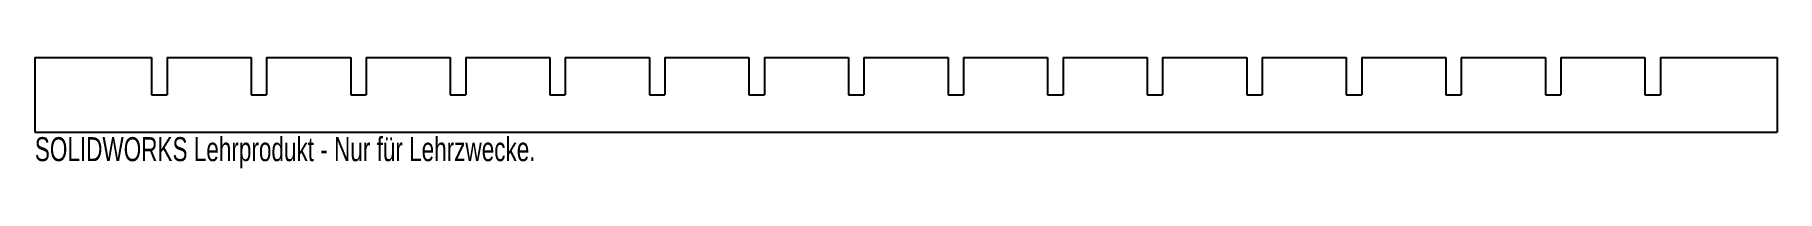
# Model space of a CAD drawing. Header units: millimetres. Extents: x -153 to 197, y -12 to 11.
import ezdxf

# ---------------------------------------------------------------- set-up
doc = ezdxf.new("R2010")
doc.units = ezdxf.units.MM
doc.styles.add('SLDTEXTSTYLE0', font='TXT', dxfattribs={"width": 0.7})

msp = doc.modelspace()

# ---------------------------------------------------------------- linework, layer by layer
at = {"color": 7, "linetype": 'Continuous', "lineweight": 25}
for p, q in [((-152.83, 10.52), (-152.83, -4.48)), ((-152.83, 10.52), (-129.38, 10.52)), ((-129.38, 10.52), (-129.38, 3.02)), ((-126.28, 10.52), (-126.28, 3.02)), ((-126.28, 10.52), (-109.38, 10.52)), ((-109.38, 10.52), (-109.38, 3.02)), ((-106.28, 10.52), (-106.28, 3.02)), ((-106.28, 10.52), (-89.38, 10.52)), ((-89.38, 10.52), (-89.38, 3.02)), ((-86.28, 10.52), (-86.28, 3.02)), ((-86.28, 10.52), (-69.38, 10.52)), ((-69.38, 10.52), (-69.38, 3.02)), ((-66.28, 10.52), (-66.28, 3.02)), ((-66.28, 10.52), (-49.38, 10.52)), ((-49.38, 10.52), (-49.38, 3.02)), ((-46.28, 10.52), (-46.28, 3.02)), ((-46.28, 10.52), (-29.38, 10.52)), ((-29.38, 10.52), (-29.38, 3.02)), ((-26.28, 10.52), (-26.28, 3.02)), ((-26.28, 10.52), (-9.38, 10.52)), ((-9.38, 10.52), (-9.38, 3.02)), ((-6.28, 10.52), (-6.28, 3.02)), ((-6.28, 10.52), (10.62, 10.52)), ((10.62, 10.52), (10.62, 3.02)), ((13.72, 10.52), (13.72, 3.02)), ((13.72, 10.52), (30.62, 10.52)), ((30.62, 10.52), (30.62, 3.02)), ((33.72, 10.52), (33.72, 3.02)), ((33.72, 10.52), (50.62, 10.52)), ((50.62, 10.52), (50.62, 3.02)), ((53.72, 10.52), (53.72, 3.02)), ((53.72, 10.52), (70.62, 10.52)), ((70.62, 10.52), (70.62, 3.02)), ((73.72, 10.52), (73.72, 3.02)), ((73.72, 10.52), (90.62, 10.52)), ((90.62, 10.52), (90.62, 3.02)), ((93.72, 10.52), (93.72, 3.02)), ((93.72, 10.52), (110.62, 10.52)), ((110.62, 10.52), (110.62, 3.02)), ((113.72, 10.52), (113.72, 3.02)), ((113.72, 10.52), (130.62, 10.52)), ((130.62, 10.52), (130.62, 3.02)), ((133.72, 10.52), (133.72, 3.02)), ((133.72, 10.52), (150.62, 10.52)), ((150.62, 10.52), (150.62, 3.02)), ((153.72, 10.52), (153.72, 3.02)), ((153.72, 10.52), (170.62, 10.52)), ((170.62, 10.52), (170.62, 3.02)), ((173.72, 10.52), (173.72, 3.02)), ((173.72, 10.52), (197.17, 10.52)), ((197.17, 10.52), (197.17, -4.48)), ((-129.38, 3.02), (-126.28, 3.02)), ((-109.38, 3.02), (-106.28, 3.02)), ((-89.38, 3.02), (-86.28, 3.02)), ((-69.38, 3.02), (-66.28, 3.02)), ((-49.38, 3.02), (-46.28, 3.02)), ((-29.38, 3.02), (-26.28, 3.02)), ((-9.38, 3.02), (-6.28, 3.02)), ((10.62, 3.02), (13.72, 3.02)), ((30.62, 3.02), (33.72, 3.02)), ((50.62, 3.02), (53.72, 3.02)), ((70.62, 3.02), (73.72, 3.02)), ((90.62, 3.02), (93.72, 3.02)), ((110.62, 3.02), (113.72, 3.02)), ((130.62, 3.02), (133.72, 3.02)), ((150.62, 3.02), (153.72, 3.02)), ((170.62, 3.02), (173.72, 3.02)), ((-152.83, -4.48), (197.17, -4.48))]:
    msp.add_line(p, q, dxfattribs=at)

# ---------------------------------------------------------------- texts
at = {"color": 7, "linetype": 'Continuous', "insert": (-152.83, -5.5), "char_height": 4.8336, "attachment_point": 1, "style": 'SLDTEXTSTYLE0'}
msp.add_mtext('SOLIDWORKS Lehrprodukt - Nur für Lehrzwecke.', dxfattribs=at)

doc.saveas('drawing.dxf')
